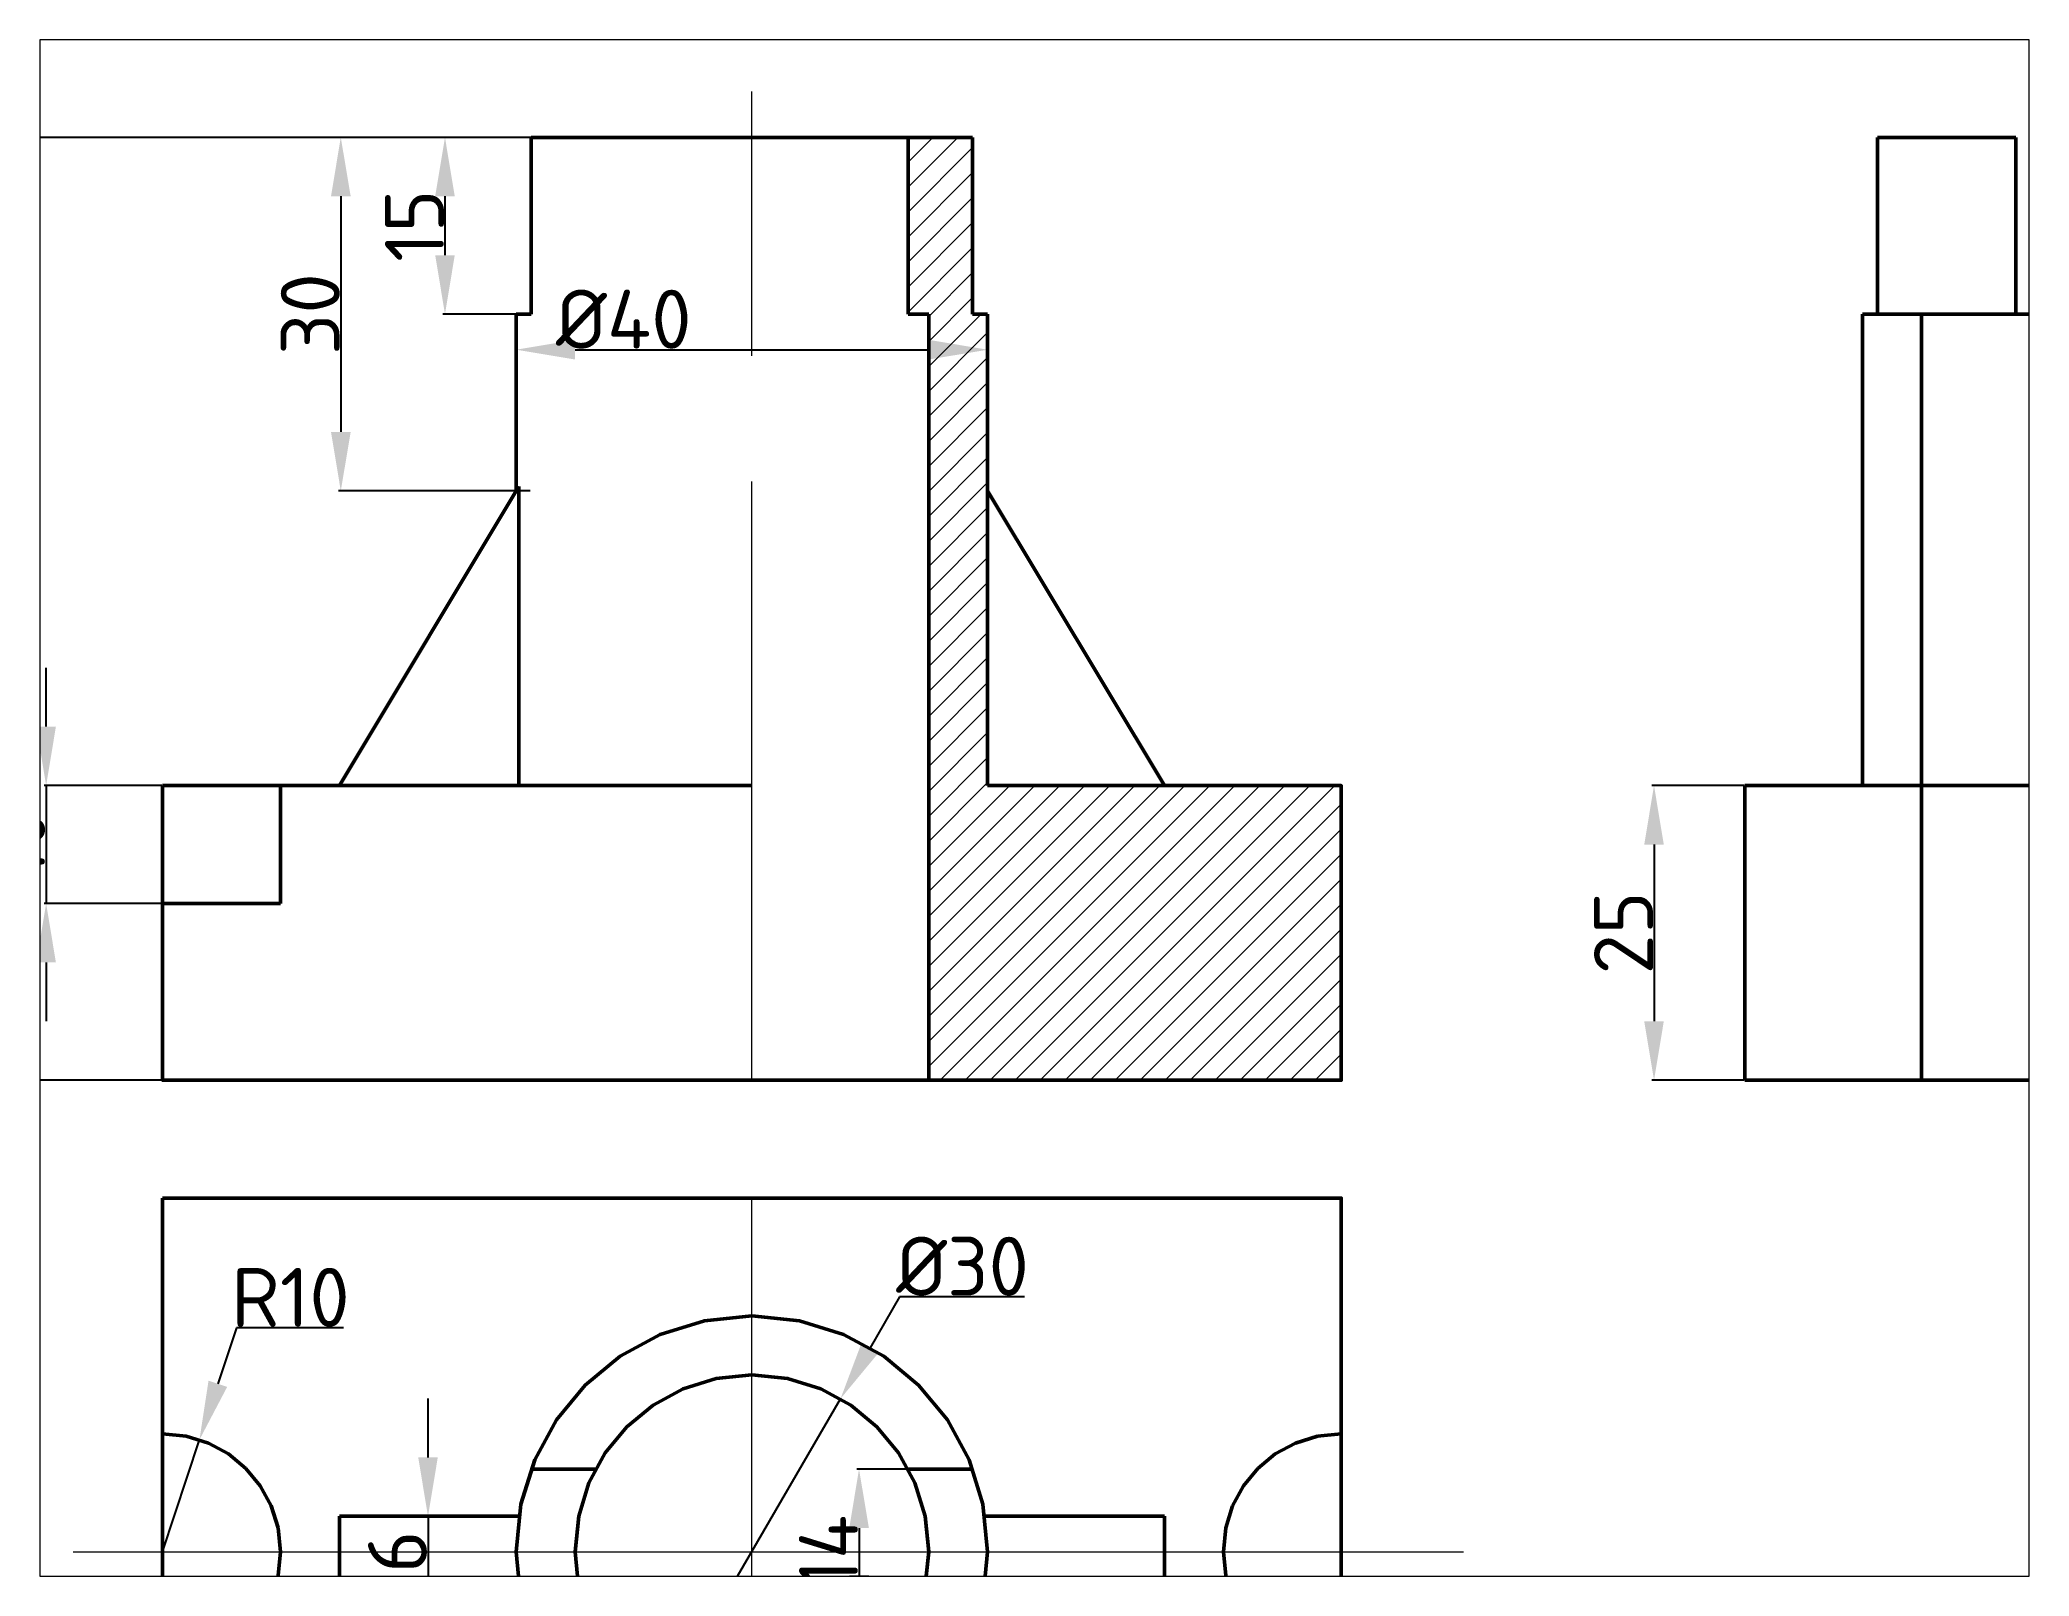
# Paper-space layout 'Layout2' of a CAD drawing. Header units: inches. Extents: x 0 to 9.41, y 0.74 to 8.
# The model-space entities are those that its viewports show. They can reach past a viewport. Long polylines and large blocks are cut down to what shows.
import ezdxf

# ---------------------------------------------------------------- set-up
doc = ezdxf.new("R2010")
doc.units = ezdxf.units.IN
doc.header["$MEASUREMENT"] = 0
doc.linetypes.add('CENTER2', pattern=[1.125, 0.75, -0.125, 0.125, -0.125])
for name, color, linetype, lineweight in [('Контур', 7, 'Continuous', 50), ('Осі', 7, 'CENTER2', 15), ('Розмір', 7, 'Continuous', 15)]:
    doc.layers.add(name, color=color, linetype=linetype, lineweight=lineweight)
doc.styles.get("Standard").update_dxf_attribs({"font": 'isocpeur.ttf', "height": 5})
doc.dimstyles.get("Standard").update_dxf_attribs({"dimtxt": 5, "dimasz": 5, "dimexe": 0.18, "dimexo": 0.0625, "dimgap": 0.09, "dimtad": 1, "dimtoh": 1, "dimdec": 1, "dimzin": 0, "dimdsep": 46, "dimtxsty": 'Standard', "dimcen": 0.09, "dimadec": 0, "dimazin": 0, "dimtfac": 1, "dimtdec": 1, "dimtmove": 0, "dimatfit": 3, "dimfxl": 1, "dimtolj": 1, "dimtzin": 0, "dimarcsym": 0})

# ---------------------------------------------------------------- blocks, each defined once
blk = doc.blocks.new('*D1')
at = {"layer": 'Defpoints', "color": 0, "transparency": 16777216}
for p in [(-467.41, 355.06), (-474.71, 340.06), (-467.41, 340.06)]:
    blk.add_point(p, dxfattribs=at)
at = {"layer": 'Розмір', "color": 0, "lineweight": -2, "transparency": 16777216}
for p, q in [((-467.47, 355.06), (-474.89, 355.06)), ((-474.71, 350.06), (-474.71, 345.06)), ((-467.47, 340.06), (-474.89, 340.06))]:
    blk.add_line(p, q, dxfattribs=at)
at = {"layer": 'Розмір', "color": 0, "transparency": 16777216}
for points in [[(-475.54, 350.06), (-473.88, 350.06), (-474.71, 355.06)], [(-475.54, 345.06), (-473.88, 345.06), (-474.71, 340.06)]]:
    blk.add_solid(points, dxfattribs=at)
at = {"layer": 'Розмір', "color": 0, "transparency": 16777216, "insert": (-477.3, 347.56), "char_height": 5, "attachment_point": 5, "rotation": 90}
blk.add_mtext('\\A1;15', dxfattribs=at)
blk = doc.blocks.new('*D2')
at = {"layer": 'Defpoints', "color": 0, "transparency": 16777216}
for p in [(-467.41, 355.06), (-483.55, 325.06), (-467.41, 325.06)]:
    blk.add_point(p, dxfattribs=at)
at = {"layer": 'Розмір', "color": 0, "lineweight": -2, "transparency": 16777216}
for p, q in [((-467.47, 355.06), (-483.73, 355.06)), ((-483.55, 350.06), (-483.55, 330.06)), ((-467.47, 325.06), (-483.73, 325.06))]:
    blk.add_line(p, q, dxfattribs=at)
at = {"layer": 'Розмір', "color": 0, "transparency": 16777216}
for points in [[(-484.38, 350.06), (-482.71, 350.06), (-483.55, 355.06)], [(-484.38, 330.06), (-482.71, 330.06), (-483.55, 325.06)]]:
    blk.add_solid(points, dxfattribs=at)
at = {"layer": 'Розмір', "color": 0, "transparency": 16777216, "insert": (-486.14, 340.06), "char_height": 5, "attachment_point": 5, "rotation": 90}
blk.add_mtext('\\A1;30', dxfattribs=at)
blk = doc.blocks.new('*D3')
at = {"layer": 'Defpoints', "color": 0, "transparency": 16777216}
for p in [(-498.67, 300.06), (-508.55, 290.06), (-498.67, 290.06)]:
    blk.add_point(p, dxfattribs=at)
at = {"layer": 'Осі', "color": 0, "lineweight": -2, "transparency": 16777216}
for p, q in [((-508.55, 305.06), (-508.55, 310.06)), ((-498.74, 300.06), (-508.73, 300.06)), ((-508.55, 300.06), (-508.55, 290.06)), ((-498.74, 290.06), (-508.73, 290.06)), ((-508.55, 285.06), (-508.55, 280.06))]:
    blk.add_line(p, q, dxfattribs=at)
at = {"layer": 'Осі', "color": 0, "transparency": 16777216}
for points in [[(-509.38, 305.06), (-507.72, 305.06), (-508.55, 300.06)], [(-509.38, 285.06), (-507.72, 285.06), (-508.55, 290.06)]]:
    blk.add_solid(points, dxfattribs=at)
at = {"layer": 'Осі', "color": 0, "transparency": 16777216, "insert": (-511.14, 295.06), "char_height": 5, "attachment_point": 5, "rotation": 90}
blk.add_mtext('\\A1;10', dxfattribs=at)
blk = doc.blocks.new('*D4')
at = {"layer": 'Defpoints', "color": 0, "transparency": 16777216}
for p in [(-448.67, 355.06), (-521.39, 275.06), (-448.67, 275.06)]:
    blk.add_point(p, dxfattribs=at)
at = {"layer": 'Осі', "color": 0, "lineweight": -2, "transparency": 16777216}
for p, q in [((-448.74, 355.06), (-521.57, 355.06)), ((-521.39, 350.06), (-521.39, 280.06)), ((-448.74, 275.06), (-521.57, 275.06))]:
    blk.add_line(p, q, dxfattribs=at)
at = {"layer": 'Осі', "color": 0, "transparency": 16777216}
for points in [[(-522.22, 350.06), (-520.55, 350.06), (-521.39, 355.06)], [(-522.22, 280.06), (-520.55, 280.06), (-521.39, 275.06)]]:
    blk.add_solid(points, dxfattribs=at)
at = {"layer": 'Осі', "color": 0, "transparency": 16777216, "insert": (-523.98, 315.06), "char_height": 5, "attachment_point": 5, "rotation": 90}
blk.add_mtext('\\A1;80', dxfattribs=at)
blk = doc.blocks.new('*D5')
at = {"layer": 'Defpoints', "color": 0, "transparency": 16777216}
for p in [(-468.67, 337.04), (-428.67, 337.04), (-428.67, 337.04)]:
    blk.add_point(p, dxfattribs=at)
at = {"layer": 'Осі', "color": 0, "lineweight": -2, "transparency": 16777216}
for p, q in [((-468.67, 337.11), (-468.67, 337.22)), ((-463.67, 337.04), (-433.67, 337.04)), ((-428.67, 337.11), (-428.67, 337.22))]:
    blk.add_line(p, q, dxfattribs=at)
at = {"layer": 'Осі', "color": 0, "transparency": 16777216}
for points in [[(-463.67, 337.88), (-463.67, 336.21), (-468.67, 337.04)], [(-433.67, 337.88), (-433.67, 336.21), (-428.67, 337.04)]]:
    blk.add_solid(points, dxfattribs=at)
at = {"layer": 'Осі', "color": 0, "transparency": 16777216, "insert": (-459.54, 339.63), "char_height": 5, "attachment_point": 5}
blk.add_mtext('\\A1;%%C40', dxfattribs=at)
blk = doc.blocks.new('*D7')
at = {"layer": 'Defpoints', "color": 0, "transparency": 16777216}
for p in [(-364.43, 300.06), (-372.13, 275.06), (-364.43, 275.06)]:
    blk.add_point(p, dxfattribs=at)
at = {"layer": 'Осі', "color": 0, "lineweight": -2, "transparency": 16777216}
for p, q in [((-364.49, 300.06), (-372.31, 300.06)), ((-372.13, 295.06), (-372.13, 280.06)), ((-364.49, 275.06), (-372.31, 275.06))]:
    blk.add_line(p, q, dxfattribs=at)
at = {"layer": 'Осі', "color": 0, "transparency": 16777216}
for points in [[(-372.96, 295.06), (-371.3, 295.06), (-372.13, 300.06)], [(-372.96, 280.06), (-371.3, 280.06), (-372.13, 275.06)]]:
    blk.add_solid(points, dxfattribs=at)
at = {"layer": 'Осі', "color": 0, "transparency": 16777216, "insert": (-374.72, 287.56), "char_height": 5, "attachment_point": 5, "rotation": 90}
blk.add_mtext('\\A1;25', dxfattribs=at)
blk = doc.blocks.new('*D8')
at = {"layer": 'Defpoints', "color": 0, "transparency": 16777216}
for p in [(-476.06, 238.06), (-476.15, 232.06), (-476.06, 232.06)]:
    blk.add_point(p, dxfattribs=at)
at = {"layer": 'Розмір', "color": 0, "lineweight": -2, "transparency": 16777216}
for p, q in [((-476.15, 243.06), (-476.15, 248.06)), ((-476.12, 238.06), (-476.33, 238.06)), ((-476.15, 238.06), (-476.15, 232.06)), ((-476.12, 232.06), (-476.33, 232.06)), ((-476.15, 227.06), (-476.15, 222.06))]:
    blk.add_line(p, q, dxfattribs=at)
at = {"layer": 'Розмір', "color": 0, "transparency": 16777216}
for points in [[(-476.98, 243.06), (-475.32, 243.06), (-476.15, 238.06)], [(-476.98, 227.06), (-475.32, 227.06), (-476.15, 232.06)]]:
    blk.add_solid(points, dxfattribs=at)
at = {"layer": 'Розмір', "color": 0, "transparency": 16777216, "insert": (-478.74, 235.06), "char_height": 5, "attachment_point": 5, "rotation": 90}
blk.add_mtext('\\A1;6', dxfattribs=at)
blk = doc.blocks.new('*D9')
at = {"layer": 'Defpoints', "color": 0, "transparency": 16777216}
for p in [(-495.54, 244.56), (-498.67, 235.06)]:
    blk.add_point(p, dxfattribs=at)
at = {"layer": 'Розмір', "color": 0, "lineweight": -2, "transparency": 16777216}
for p, q in [((-492.41, 254.05), (-493.98, 249.31)), ((-483.32, 254.05), (-492.41, 254.05)), ((-498.67, 235.06), (-495.54, 244.56))]:
    blk.add_line(p, q, dxfattribs=at)
at = {"layer": 'Розмір', "color": 0, "transparency": 16777216}
blk.add_solid([(-494.77, 249.57), (-493.19, 249.04), (-495.54, 244.56)], dxfattribs=at)
at = {"layer": 'Розмір', "color": 0, "transparency": 16777216, "insert": (-487.82, 256.64), "char_height": 5, "attachment_point": 5}
blk.add_mtext('\\A1;R10', dxfattribs=at)
blk = doc.blocks.new('*D10')
at = {"layer": 'Defpoints', "color": 0, "transparency": 16777216}
for p in [(-441.15, 248.04), (-456.2, 222.08)]:
    blk.add_point(p, dxfattribs=at)
at = {"layer": 'Розмір', "color": 0, "lineweight": -2, "transparency": 16777216}
for p, q in [((-436.14, 256.69), (-438.64, 252.36)), ((-425.55, 256.69), (-436.14, 256.69)), ((-456.2, 222.08), (-441.15, 248.04)), ((-458.7, 217.76), (-461.21, 213.43))]:
    blk.add_line(p, q, dxfattribs=at)
at = {"layer": 'Розмір', "color": 0, "transparency": 16777216}
for points in [[(-439.36, 252.78), (-437.92, 251.94), (-441.15, 248.04)], [(-459.43, 218.17), (-457.98, 217.34), (-456.2, 222.08)]]:
    blk.add_solid(points, dxfattribs=at)
at = {"layer": 'Розмір', "color": 0, "transparency": 16777216, "insert": (-430.8, 259.28), "char_height": 5, "attachment_point": 5}
blk.add_mtext('\\A1;%%C30', dxfattribs=at)
blk = doc.blocks.new('*D11')
at = {"layer": 'Defpoints', "color": 0, "transparency": 16777216}
for p in [(-435.41, 242.06), (-439.58, 228.06), (-435.41, 228.06)]:
    blk.add_point(p, dxfattribs=at)
at = {"layer": 'Розмір', "color": 0, "lineweight": -2, "transparency": 16777216}
for p, q in [((-435.47, 242.06), (-439.76, 242.06)), ((-439.58, 237.06), (-439.58, 233.06)), ((-435.47, 228.06), (-439.76, 228.06))]:
    blk.add_line(p, q, dxfattribs=at)
at = {"layer": 'Розмір', "color": 0, "transparency": 16777216}
for points in [[(-440.41, 237.06), (-438.74, 237.06), (-439.58, 242.06)], [(-440.41, 233.06), (-438.74, 233.06), (-439.58, 228.06)]]:
    blk.add_solid(points, dxfattribs=at)
at = {"layer": 'Розмір', "color": 0, "transparency": 16777216, "insert": (-442.17, 235.06), "char_height": 5, "attachment_point": 5, "rotation": 90}
blk.add_mtext('\\A1;14', dxfattribs=at)

msp = doc.modelspace()

# ---------------------------------------------------------------- hatches: boundary and pattern name
at = {"layer": 'Осі'}
h = msp.add_hatch(dxfattribs=at)
h.set_pattern_fill('ANSI31', color=256, scale=12)
h.set_pattern_definition([(45, (1.2264, 15.3196), (-1.06066, 1.06066), [])])
h.paths.add_polyline_path([(-428.67, 340.06), (-429.94, 340.06), (-429.94, 355.06), (-435.41, 355.06), (-435.41, 340.06), (-433.67, 340.06), (-433.67, 275.06), (-398.67, 275.06), (-398.67, 300.06), (-413.67, 300.06), (-428.67, 300.06)])

# ---------------------------------------------------------------- linework, layer by layer
at = {"layer": 'Контур'}
for p, q in [((-467.41, 355.06), (-429.94, 355.06)), ((-467.41, 340.06), (-467.41, 355.06)), ((-435.41, 340.06), (-435.41, 355.06)), ((-429.94, 340.06), (-429.94, 355.06)), ((-429.94, 355.06), (-429.94, 340.06)), ((-353.16, 355.06), (-341.43, 355.06)), ((-353.16, 340.06), (-353.16, 355.06)), ((-341.43, 355.06), (-341.43, 340.06)), ((-468.67, 325.06), (-468.67, 340.06)), ((-468.67, 340.06), (-467.41, 340.06)), ((-433.67, 340.06), (-435.41, 340.06)), ((-433.67, 275.06), (-433.67, 340.06)), ((-429.94, 340.06), (-428.67, 340.06)), ((-428.67, 300.06), (-428.67, 340.06)), ((-354.43, 300.06), (-354.43, 340.06)), ((-354.43, 340.06), (-353.16, 340.06)), ((-353.16, 340.06), (-347.69, 340.06)), ((-349.43, 275.06), (-349.43, 340.06)), ((-327.43, 340.06), (-347.69, 340.06)), ((-334.43, 340.06), (-341.43, 340.06)), ((-468.45, 325.44), (-483.67, 300.06)), ((-468.45, 300.06), (-468.45, 325.44)), ((-428.67, 325.06), (-413.67, 300.06)), ((-498.67, 300.06), (-448.67, 300.06)), ((-488.67, 300.06), (-488.67, 290.06)), ((-428.67, 300.06), (-413.67, 300.06)), ((-364.43, 275.06), (-364.43, 300.06)), ((-364.43, 300.06), (-354.43, 300.06)), ((-354.43, 300.06), (-334.43, 300.06)), ((-488.67, 290.06), (-498.67, 290.06)), ((-304.43, 275.06), (-364.43, 275.06))]:
    msp.add_line(p, q, dxfattribs=at)
at = {"layer": 'Контур', "linetype": 'CENTER2'}
for p, q in [((-467.41, 242.06), (-461.94, 242.06)), ((-435.41, 242.06), (-429.94, 242.06)), ((-483.67, 235.06), (-483.67, 238.06)), ((-483.67, 238.06), (-468.45, 238.06)), ((-413.67, 238.06), (-428.9, 238.06)), ((-413.67, 235.06), (-413.67, 238.06)), ((-483.67, 235.06), (-483.67, 232.06)), ((-413.67, 235.06), (-413.67, 232.06))]:
    msp.add_line(p, q, dxfattribs=at)
at = {"layer": 'Контур'}
msp.add_lwpolyline([(-498.67, 300.06), (-498.67, 275.06), (-398.67, 275.06), (-398.67, 300.06), (-413.67, 300.06)], dxfattribs=at)
msp.add_lwpolyline([(-498.67, 265.06), (-398.67, 265.06), (-398.67, 205.06), (-498.67, 205.06)], close=True, dxfattribs=at)
for radius in [20, 15]:
    msp.add_circle((-448.67, 235.06), radius, dxfattribs=at)
at = {"layer": 'Контур', "linetype": 'CENTER2'}
for centre, start, end in [((-498.67, 235.06), 270, 90), ((-398.67, 235.06), 90, 270)]:
    msp.add_arc(centre, 10, start, end, dxfattribs=at)
at = {"layer": 'Осі', "linetype": 'CENTER2'}
for p, q in [((-448.67, 336.51), (-448.67, 358.96)), ((-448.67, 275.06), (-448.67, 325.85)), ((-448.67, 194.87), (-448.67, 265.06)), ((-506.25, 235.06), (-388.29, 235.06))]:
    msp.add_line(p, q, dxfattribs=at)

# ---------------------------------------------------------------- dimensions: what is measured, and where the dimension line sits
at = {"layer": 'Осі'}
for base, p1, p2, text, picture, middle in [((-521.39, 275.06), (-448.67, 355.06), (-448.67, 275.06), '80', '*D4', (-523.98, 315.06)), ((-508.55, 290.06), (-498.67, 300.06), (-498.67, 290.06), '10', '*D3', (-511.14, 295.06)), ((-372.13, 275.06), (-364.43, 300.06), (-364.43, 275.06), '25', '*D7', (-374.72, 287.56))]:
    dim = msp.add_linear_dim(base=base, p1=p1, p2=p2, angle=90, text=text, dimstyle='Standard', dxfattribs=at)
    dim.commit()
    dim.dimension.update_dxf_attribs({"geometry": picture, "text_midpoint": middle})
dim = msp.add_linear_dim(base=(-428.67, 337.04), p1=(-468.67, 337.04), p2=(-428.67, 337.04), text='%%C40', dimstyle='Standard', dxfattribs=at)
dim.commit()
dim.dimension.update_dxf_attribs({"geometry": '*D5', "text_midpoint": (-459.54, 337.04), "dimtype": 160})
at = {"layer": 'Розмір'}
for base, p1, p2, text, picture, middle in [((-483.55, 325.06), (-467.41, 355.06), (-467.41, 325.06), '30', '*D2', (-486.14, 340.06)), ((-474.71, 340.06), (-467.41, 355.06), (-467.41, 340.06), '15', '*D1', (-477.3, 347.56)), ((-439.58, 228.06), (-435.41, 242.06), (-435.41, 228.06), '14', '*D11', (-442.17, 235.06))]:
    dim = msp.add_linear_dim(base=base, p1=p1, p2=p2, angle=90, text=text, dimstyle='Standard', dxfattribs=at)
    dim.commit()
    dim.dimension.update_dxf_attribs({"geometry": picture, "text_midpoint": middle})
dim = msp.add_diameter_dim_2p(p1=(-456.2, 222.08), p2=(-441.15, 248.04), text='%%C30', dimstyle='Standard', dxfattribs=at)
dim.commit()
dim.dimension.update_dxf_attribs({"geometry": '*D10', "text_midpoint": (-430.8, 259.28)})
dim = msp.add_radius_dim(center=(-498.67, 235.06), mpoint=(-495.54, 244.56), text='R10', dimstyle='Standard', dxfattribs=at)
dim.commit()
dim.dimension.update_dxf_attribs({"geometry": '*D9', "text_midpoint": (-487.82, 256.64)})
dim = msp.add_linear_dim(base=(-476.15, 232.06), p1=(-476.06, 238.06), p2=(-476.06, 232.06), angle=90, text='6', dimstyle='Standard', dxfattribs=at)
dim.commit()
dim.dimension.update_dxf_attribs({"geometry": '*D8', "text_midpoint": (-476.15, 235.06), "dimtype": 160})

psp = doc.layouts.new('Layout2')

# ---------------------------------------------------------------- viewports
at = {"layer": 'Осі', "linetype": 'CENTER2'}
psp.add_viewport(center=(4.7056, 4.3665), size=(9.4029, 7.261874), view_center_point=(-424.6926, 298.157), view_height=130.356927, dxfattribs=at)

doc.saveas('drawing.dxf')
